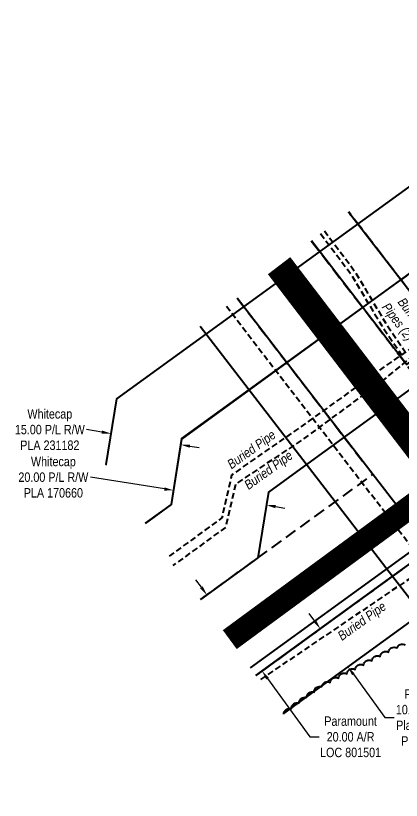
# Model space of a CAD drawing. Extents: x 521099 to 549685, y 6023217 to 6034691.
# Drawn here: x 536414 to 536825, y 6029623 to 6030458 of the extents above; entities that cross this region are included whole.
import ezdxf

# ---------------------------------------------------------------- set-up
doc = ezdxf.new("R2010")
doc.units = 0
doc.header["$LTSCALE"] = 5
doc.header["$PDSIZE"] = 0.5
for name, pattern in [('0', [1, 1, 0]), ('foc-ACCESSROAD', [3.75, 2.5, -1.25]), ('UG_PIPE', [1.875, 1.25, -0.625])]:
    doc.linetypes.add(name, pattern=pattern)
doc.layers.get('Defpoints').update_dxf_attribs({"color": 9})
for name, color, linetype in [('AS-PIPE-UG', 44, 'UG_PIPE'), ('AS-PIPE-UG-T', 44, 'Continuous'), ('AS-ROADS', 254, 'Continuous'), ('C-RW', 13, 'Continuous'), ('C-WS', 13, 'foc-ACCESSROAD'), ('F-AR', 190, 'foc-ACCESSROAD'), ('F-RW', 190, 'Continuous'), ('T-BUSH', 110, '0')]:
    doc.layers.add(name, color=color, linetype=linetype)
for name, color, linetype, lineweight in [('C-RW-T', 13, 'Continuous', 9), ('F-AR-T', 190, 'Continuous', 9), ('F-RW-T', 190, 'Continuous', 9)]:
    doc.layers.add(name, color=color, linetype=linetype, lineweight=lineweight)
doc.styles.add('80CG', font='ARIALN.TTF', dxfattribs={"height": 10})
doc.styles.add('80L', font='ARIALN.TTF', dxfattribs={"height": 10})
doc.dimstyles.new('Compass 5 000', dxfattribs={"dimscale": 5, "dimtxt": 9, "dimasz": 2, "dimexe": 0.2, "dimexo": 0.0625, "dimgap": 0.5, "dimtad": 0, "dimtih": 1, "dimtoh": 1, "dimzin": 0, "dimdsep": 46, "dimtxsty": '80CG', "dimcen": 0.1, "dimse1": 1, "dimse2": 1, "dimclrd": 256, "dimclrt": 256, "dimaunit": 1, "dimadec": 4, "dimazin": 0, "dimtfac": 0.06, "dimtofl": 0, "dimtmove": 0, "dimatfit": 1, "dimfxl": 0.2, "dimtolj": 1, "dimtzin": 0, "dimlwd": -1, "dimarcsym": 0})

# ---------------------------------------------------------------- blocks, each defined once
blk = doc.blocks.new('*D547')
at = {"layer": 'Defpoints', "color": 0, "linetype": 'Continuous', "transparency": 16777216}
for p in [(536659.22, 6029871.23), (536717.96, 6029790.24), (536676.78, 6029760.37)]:
    blk.add_point(p, dxfattribs=at)
at = {"layer": 'F-AR-T', "transparency": 16777216}
for p, q in [((536612.17, 6029849.46), (536606.3, 6029857.56)), ((536682.65, 6029752.28), (536727.62, 6029690.27)), ((536727.62, 6029690.27), (536737.62, 6029690.27))]:
    blk.add_line(p, q, dxfattribs=at)
at = {"layer": 'F-AR-T', "linetype": 'Continuous', "transparency": 16777216}
for points in [[(536613.52, 6029850.44), (536610.82, 6029848.48), (536618.04, 6029841.37)], [(536684, 6029753.26), (536681.3, 6029751.3), (536676.78, 6029760.37)]]:
    blk.add_solid(points, dxfattribs=at)
at = {"layer": 'F-AR-T', "linetype": 'Continuous', "transparency": 16777216, "insert": (536771.13, 6029690.27), "char_height": 10, "attachment_point": 5, "style": '80CG'}
blk.add_mtext('\\A1;Paramount\\P20.00 A/R\\PLOC 801501', dxfattribs=at)
blk = doc.blocks.new('*D548')
at = {"layer": 'Defpoints', "color": 0, "linetype": 'Continuous', "transparency": 16777216}
for p in [(536775.47, 6029831.95), (536804.81, 6029791.49), (536768.25, 6029764.98)]:
    blk.add_point(p, dxfattribs=at)
at = {"layer": 'F-RW-T', "transparency": 16777216}
for p, q in [((536733.04, 6029813.52), (536727.17, 6029821.62)), ((536774.12, 6029756.88), (536807.5, 6029710.86)), ((536807.5, 6029710.86), (536817.5, 6029710.86))]:
    blk.add_line(p, q, dxfattribs=at)
at = {"layer": 'F-RW-T', "linetype": 'Continuous', "transparency": 16777216}
for points in [[(536734.39, 6029814.5), (536731.69, 6029812.55), (536738.91, 6029805.43)], [(536775.47, 6029757.86), (536772.77, 6029755.9), (536768.25, 6029764.98)]]:
    blk.add_solid(points, dxfattribs=at)
at = {"layer": 'F-RW-T', "linetype": 'Continuous', "transparency": 16777216, "insert": (536856.58, 6029710.86), "char_height": 10, "attachment_point": 5, "style": '80CG'}
blk.add_mtext('\\A1;Paramount\\P10.00 P/L R/W\\PPlan 882 1529\\PPLA 880072', dxfattribs=at)
blk = doc.blocks.new('*D549')
at = {"layer": 'C-RW-T', "transparency": 16777216}
for p, q in [((536572.82, 6029954.12), (536494.07, 6029966.63)), ((536691.28, 6029935.29), (536701.15, 6029933.72))]:
    blk.add_line(p, q, dxfattribs=at)
at = {"layer": 'C-RW-T', "linetype": 'Continuous', "transparency": 16777216}
for points in [[(536573.08, 6029955.76), (536572.55, 6029952.47), (536582.69, 6029952.55)], [(536691.54, 6029936.94), (536691.02, 6029933.65), (536681.4, 6029936.86)]]:
    blk.add_solid(points, dxfattribs=at)
at = {"layer": 'Defpoints', "color": 0, "linetype": 'Continuous', "transparency": 16777216}
for p in [(536582.69, 6029952.55), (536580.81, 6029940.69), (536679.52, 6029925)]:
    blk.add_point(p, dxfattribs=at)
at = {"layer": 'C-RW-T', "linetype": 'Continuous', "transparency": 16777216, "insert": (536454.53, 6029966.63), "char_height": 10, "attachment_point": 5, "style": '80CG'}
blk.add_mtext('\\A1;Whitecap\\P20.00 P/L R/W\\PPLA 170660', dxfattribs=at)
blk = doc.blocks.new('*D550')
at = {"layer": 'C-RW-T', "transparency": 16777216}
for p, q in [((536506.25, 6030014.66), (536489.84, 6030017.28)), ((536600.03, 6029999.7), (536609.9, 6029998.13))]:
    blk.add_line(p, q, dxfattribs=at)
at = {"layer": 'C-RW-T', "linetype": 'Continuous', "transparency": 16777216}
for points in [[(536506.52, 6030016.31), (536505.99, 6030013.02), (536516.13, 6030013.09)], [(536600.29, 6030001.35), (536599.76, 6029998.06), (536590.15, 6030001.28)]]:
    blk.add_solid(points, dxfattribs=at)
at = {"layer": 'Defpoints', "color": 0, "linetype": 'Continuous', "transparency": 16777216}
for p in [(536516.13, 6030013.09), (536513.06, 6029993.86), (536587.08, 6029982.05)]:
    blk.add_point(p, dxfattribs=at)
at = {"layer": 'C-RW-T', "linetype": 'Continuous', "transparency": 16777216, "insert": (536450.75, 6030017.28), "char_height": 10, "attachment_point": 5, "style": '80CG'}
blk.add_mtext('\\A1;Whitecap\\P15.00 P/L R/W\\PPLA 231182', dxfattribs=at)

msp = doc.modelspace()

# ---------------------------------------------------------------- linework, layer by layer
at = {"layer": 'AS-PIPE-UG', "flags": 128}
for points in [[(536743.182, 6030228.944), (536775.421, 6030186.038), (536808.268, 6030131.025), (536829.22, 6030100.181)], [(536739.223, 6030225.894), (536771.267, 6030183.248), (536804.052, 6030128.338), (536825.087, 6030097.373)], [(537285.517, 6030181.568), (537207.582, 6030124.438), (537141.177, 6030082.113), (537084.212, 6030039.583), (537015.297, 6029987.503), (536870.112, 6029882.048), (536820.102, 6029849.278), (536673.842, 6029750.475)], [(536638.874, 6030148.576), (536866.927, 6029852.593), (536913.227, 6029793.453), (536946.137, 6029758.543), (536963.477, 6029752.008), (536991.782, 6029745.843), (537127.107, 6029709.718), (537167.657, 6029701.358), (537236.357, 6029686.548), (537272.002, 6029680.648), (537303.057, 6029669.878), (537321.172, 6029648.853), (537353.127, 6029607.508), (537438.364, 6029489.317)], [(536578.068, 6029882.44), (536634.375, 6029923.306), (536644.802, 6029969.183), (536712.667, 6030016.198), (536764.192, 6030053.008), (536807.552, 6030084.423), (536862.902, 6030122.508), (536881.616, 6030135.56)], [(536884.117, 6030128.428), (536842.857, 6030100.338), (536804.572, 6030069.013), (536770.982, 6030044.168), (536719.262, 6030006.118), (536648.557, 6029959.278), (536638.13, 6029913.401), (536581.823, 6029872.535)]]:
    msp.add_lwpolyline(points, dxfattribs=at)
at = {"layer": 'AS-ROADS', "flags": 128}
msp.add_lwpolyline([(537494.518, 6029530.296, 29.984, 29.984, 0), (537465.327, 6029567.963, 29.984, 29.984, 0), (537425.812, 6029613.578, 29.984, 29.984, 0), (537394.137, 6029652.583, 29.984, 29.984, 0), (537340.207, 6029705.548, 29.984, 29.984, 0), (537245.657, 6029757.228, 29.984, 29.984, 0), (537188.522, 6029775.973, 29.984, 29.984, 0), (537060.212, 6029818.033, 29.985, 29.985, 0), (537031.492, 6029827.253, 29.985, 29.985, 0), (536971.967, 6029858.933, 29.985, 29.985, 0), (536932.222, 6029891.698, 29.985, 29.985, 0), (536904.427, 6029917.833, 29.985, 29.985, 0), (536768.472, 6030095.663, 29.985, 29.985, 0), (536694.977, 6030191.803, 0, 0, 0)], format="xyseb", dxfattribs=at)
at = {"layer": 'AS-ROADS', "const_width": 24.987, "flags": 128}
msp.add_lwpolyline([(536863.382, 6029956.038), (536642.434, 6029793.751)], dxfattribs=at)
at = {"layer": 'C-RW', "flags": 128}
for points in [[(536510.336, 6029979.818), (536510.883, 6029980.214), (536522.047, 6030050.19), (537085.103, 6030457.903)], [(537129.112, 6030397.221), (536591.177, 6030007.698), (536580.017, 6029937.748), (536552.45, 6029917.761)], [(536729.546, 6030218.438), (536831.058, 6030086.688), (536870.645, 6030117.189), (536824.777, 6030176.618), (536769.08, 6030248.905)], [(536552.688, 6029917.409), (536580.291, 6029937.442), (536591.381, 6030007.23), (536662.969, 6030059.185), (536824.831, 6030176.657), (536867.622, 6030207.713), (536926.328, 6030126.823), (536883.537, 6030095.767), (536721.676, 6029978.295), (536683.594, 6029950.657), (536672.503, 6029880.869), (536611.395, 6029836.519)], [(537458.811, 6029504.239), (537316.758, 6029698.892), (536955.61, 6029777.752), (536858.044, 6029904.193), (536664.283, 6029763.651)], [(537450.738, 6029498.347), (537310.92, 6029689.936), (536949.921, 6029768.763), (536856.058, 6029890.406), (536670.152, 6029755.56)]]:
    msp.add_lwpolyline(points, dxfattribs=at)
at = {"layer": 'C-WS', "flags": 128}
for points in [[(536981.446, 6030390.205), (536985.092, 6030386.553), (536988.676, 6030382.699), (536992.123, 6030378.725), (536995.428, 6030374.629), (536998.587, 6030370.421), (537001.596, 6030366.108), (537004.453, 6030361.69), (537007.154, 6030357.171), (537009.692, 6030352.565), (537012.069, 6030347.872), (537014.277, 6030343.095), (537016.319, 6030338.246), (537018.19, 6030333.327), (537019.885, 6030328.347), (537021.404, 6030323.312), (537022.747, 6030318.222), (537023.911, 6030313.092), (537024.892, 6030307.924), (537025.693, 6030302.724), (537026.31, 6030297.498), (537026.743, 6030292.256), (537026.993, 6030286.998), (537027.058, 6030281.737), (537026.939, 6030276.478), (537026.634, 6030271.225), (537026.145, 6030265.986), (537025.474, 6030260.77), (537024.619, 6030255.579), (537023.583, 6030250.419), (537022.366, 6030245.302), (537020.972, 6030240.226), (537019.399, 6030235.207), (537017.651, 6030230.245), (537015.73, 6030225.346), (537013.639, 6030220.517), (537011.378, 6030215.768), (537008.953, 6030211.096), (537006.367, 6030206.517), (537003.619, 6030202.027), (537000.718, 6030197.639), (536997.663, 6030193.355), (536994.459, 6030189.182), (536991.114, 6030185.123), (536984.002, 6030177.368), (536987.876, 6030172.03), (537017.482, 6030131.23), (536997.354, 6030116.63), (536977.102, 6030101.941), (536957.121, 6030087.449), (536916.347, 6030057.879), (536885.568, 6030097.825), (536855.264, 6030137.168), (536824.556, 6030177.017), (536769.133, 6030248.941)], [(536981.446, 6030390.205), (536985.092, 6030386.553), (536988.676, 6030382.699), (536992.123, 6030378.725), (536995.428, 6030374.629), (536998.587, 6030370.421), (537001.596, 6030366.108), (537004.453, 6030361.69), (537007.154, 6030357.171), (537009.692, 6030352.565), (537012.069, 6030347.872), (537014.277, 6030343.095), (537016.319, 6030338.246), (537018.19, 6030333.327), (537019.885, 6030328.347), (537021.404, 6030323.312), (537022.747, 6030318.222), (537023.911, 6030313.092), (537024.892, 6030307.924), (537025.693, 6030302.724), (537026.31, 6030297.498), (537026.743, 6030292.256), (537026.993, 6030286.998), (537027.058, 6030281.737), (537026.939, 6030276.478), (537026.634, 6030271.225), (537026.145, 6030265.986), (537025.474, 6030260.77), (537024.619, 6030255.579), (537023.583, 6030250.419), (537022.366, 6030245.302), (537020.972, 6030240.226), (537019.399, 6030235.207), (537017.651, 6030230.245), (537015.73, 6030225.346), (537013.639, 6030220.517), (537011.378, 6030215.768), (537008.953, 6030211.096), (537006.367, 6030206.517), (537003.619, 6030202.027), (537000.718, 6030197.639), (536997.663, 6030193.355), (536994.459, 6030189.182), (536991.114, 6030185.123), (536984.002, 6030177.368), (536987.876, 6030172.03), (537017.482, 6030131.23), (536997.354, 6030116.63), (536977.102, 6030101.941), (536957.121, 6030087.449), (536916.347, 6030057.879), (536885.568, 6030097.825), (536855.264, 6030137.168), (536824.556, 6030177.017), (536769.133, 6030248.941)], [(537187.777, 6030316.334), (536926.355, 6030126.843), (536867.635, 6030207.883), (536824.763, 6030176.768), (536769.147, 6030248.95)]]:
    msp.add_lwpolyline(points, dxfattribs=at)
at = {"layer": 'F-AR', "flags": 128}
for points in [[(536729.289, 6030218.24), (536783.918, 6030147.34), (536814.624, 6030107.489), (536837.036, 6030078.395), (536844.926, 6030068.145), (536875.704, 6030028.198), (536916.479, 6030057.767), (536936.461, 6030072.257), (536956.713, 6030086.946), (536976.842, 6030101.545), (537217.158, 6030275.822)], [(536611.395, 6029836.519), (536672.503, 6029880.869), (536754.261, 6029940.054), (536794.695, 6029969.452), (536763.946, 6030009.361), (536702.921, 6030088.571), (536650.056, 6030157.191)], [(536855.769, 6029890.183), (536815.295, 6029860.826), (536670.148, 6029755.565)]]:
    msp.add_lwpolyline(points, dxfattribs=at)
at = {"layer": 'F-RW', "flags": 128}
for points in [[(536670.152, 6029755.56), (536815.296, 6029860.828), (536855.769, 6029890.183), (536936.776, 6029948.931), (536977.433, 6029978.419), (536997.529, 6029992.993), (537275.874, 6030194.864)], [(536650.494, 6030157.529), (536791.56, 6029974.276), (536852.603, 6029894.982), (536883.096, 6029855.365), (536885.556, 6029852.177)], [(537305.213, 6030154.411), (537028.041, 6029953.39), (537007.89, 6029938.776), (536967.284, 6029909.331), (536886.279, 6029850.579), (536845.813, 6029821.228), (536699.504, 6029715.116)], [(536845.992, 6029821.648), (536842.617, 6029826.032), (536812.117, 6029865.646), (536751.113, 6029944.897), (536610.908, 6030127.028)]]:
    msp.add_lwpolyline(points, dxfattribs=at)
at = {"layer": 'T-BUSH', "linetype": 'Continuous', "flags": 128}
msp.add_lwpolyline([(536699.994, 6029714.441, -0.5205671), (536708.083, 6029720.312, -0.5205671), (536716.172, 6029726.183, -0.5205671), (536724.261, 6029732.053, -0.5205671), (536732.35, 6029737.924, -0.5205671), (536740.497, 6029743.7, -0.5205671), (536749.375, 6029748.29, -0.5205671), (536758.254, 6029752.88, -0.5205671), (536767.132, 6029757.47, -0.5205671), (536776.011, 6029762.06, -0.5205671), (536784.889, 6029766.65, -0.5205671), (536793.768, 6029771.24, -0.5205671), (536802.646, 6029775.83, -0.5205671), (536811.525, 6029780.42, -0.5205671), (536820.404, 6029785.01, -0.5205671), (536829.219, 6029787.845, -0.5205671)], format="xyb", dxfattribs=at)

# ---------------------------------------------------------------- texts
at = {"layer": 'AS-PIPE-UG-T', "char_height": 9.99481, "attachment_point": 1, "style": '80L'}
for s, width, insert, rotation in [('\\pi8.8858;{\\fArial Narrow|b0|i1|c0|p34;Buried \\P\\pi3.1623;Pipes (2) }', 50.92624, (536823.392, 6030166.002), 306.92064), ('{\\fArial Narrow|b0|i1|c0|p34;Buried Pipe}', 59.00527, (536638.478, 6029983.015), 35.739085), ('{\\fArial Narrow|b0|i1|c0|p34;Buried Pipe}', 59.00527, (536656.691, 6029961.017), 35.739085), ('{\\fArial Narrow|b0|i1|c0|p34;Buried Pipe}', 59.00527, (536756.162, 6029800.348), 35.739085)]:
    msp.add_mtext_dynamic_manual_height_columns(s, width=width, gutter_width=49.974, heights=[0], dxfattribs=dict(at, insert=insert, rotation=rotation))

# ---------------------------------------------------------------- dimensions: what is measured, and where the dimension line sits
at = {"layer": 'C-RW-T', "color": 5, "linetype": 'Continuous'}
for base, p1, p2, angle, text, picture, middle in [((536516.128, 6030013.088), (536587.084, 6029982.047), (536513.06, 6029993.857), 170.935282, 'Whitecap\\P15.00 P/L R/W\\PPLA 231182', '*D550', (536450.753, 6030017.282)), ((536582.691, 6029952.547), (536679.516, 6029925), (536580.806, 6029940.686), 170.97048, 'Whitecap\\P20.00 P/L R/W\\PPLA 170660', '*D549', (536454.526, 6029966.631))]:
    dim = msp.add_linear_dim(base=base, p1=p1, p2=p2, angle=angle, text=text, dimstyle='Compass 5 000', dxfattribs=at)
    dim.commit()
    dim.dimension.update_dxf_attribs({"geometry": picture, "text_midpoint": middle, "dimtype": 161})
at = {"layer": 'F-AR-T', "color": 5, "linetype": 'Continuous'}
dim = msp.add_linear_dim(base=(536676.777, 6029760.372), p1=(536659.223, 6029871.231), p2=(536717.959, 6029790.238), angle=305.949725, text='Paramount\\P20.00 A/R\\PLOC 801501', dimstyle='Compass 5 000', dxfattribs=at)
dim.commit()
dim.dimension.update_dxf_attribs({"geometry": '*D547', "text_midpoint": (536771.131, 6029690.267), "dimtype": 161})
at = {"layer": 'F-RW-T', "color": 5, "linetype": 'Continuous'}
dim = msp.add_linear_dim(base=(536768.25, 6029764.975), p1=(536775.473, 6029831.947), p2=(536804.813, 6029791.493), angle=305.951977, text='Paramount\\P10.00 P/L R/W\\PPlan 882 1529\\PPLA 880072', dimstyle='Compass 5 000', dxfattribs=at)
dim.commit()
dim.dimension.update_dxf_attribs({"geometry": '*D548', "text_midpoint": (536856.581, 6029710.864), "dimtype": 161})

doc.saveas('drawing.dxf')
